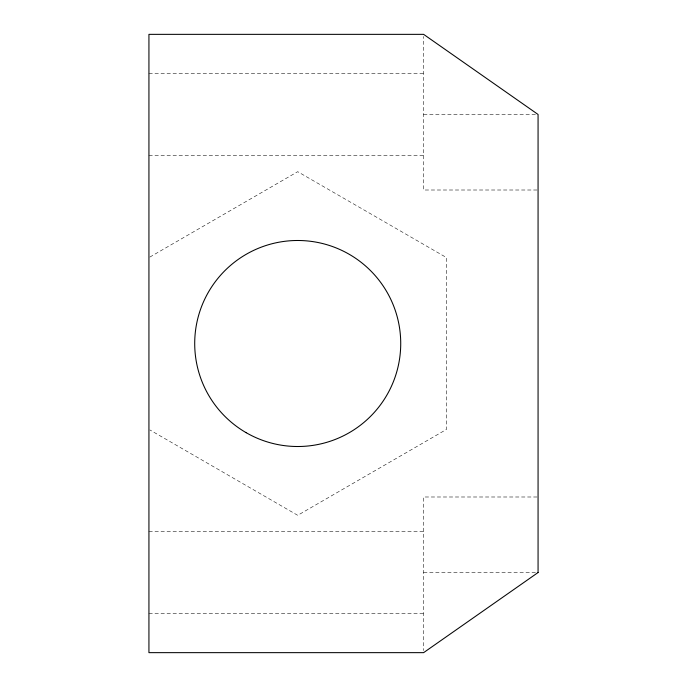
<?xml version="1.0" encoding="UTF-8"?>
<svg xmlns="http://www.w3.org/2000/svg" width="687" height="687" viewBox="0 0 687 687"><rect width="100%" height="100%" fill="white"/><g stroke="black" fill="none" stroke-linecap="round" stroke-linejoin="round"><path stroke-width="0.52" stroke-dasharray="3.44 2.58" d="M149.852 257.067L297.72 171.69L446.507 257.599L446.507 429.401L297.72 515.31L149.852 429.933M148.933 73.269L423.613 73.269M423.613 114.463L535.929 114.463M148.933 155.666L423.613 155.666M537.002 190.007L423.613 190.007L423.613 36.488M537.002 496.993L423.613 496.993L423.613 650.512M148.933 531.326L423.613 531.326M423.613 572.537L535.929 572.537M148.933 613.74L423.613 613.74"/><path stroke-width="1.03" d="M538.067 572.537L423.613 652.65L148.933 652.65L148.933 34.35L423.613 34.35L538.067 114.463L538.067 572.537M246.212 432.707A103.007 103.007 0 0 0 400.727 343.5A103.007 103.007 0 0 0 246.212 254.293A103.007 103.007 0 0 0 246.212 432.707"/></g></svg>
